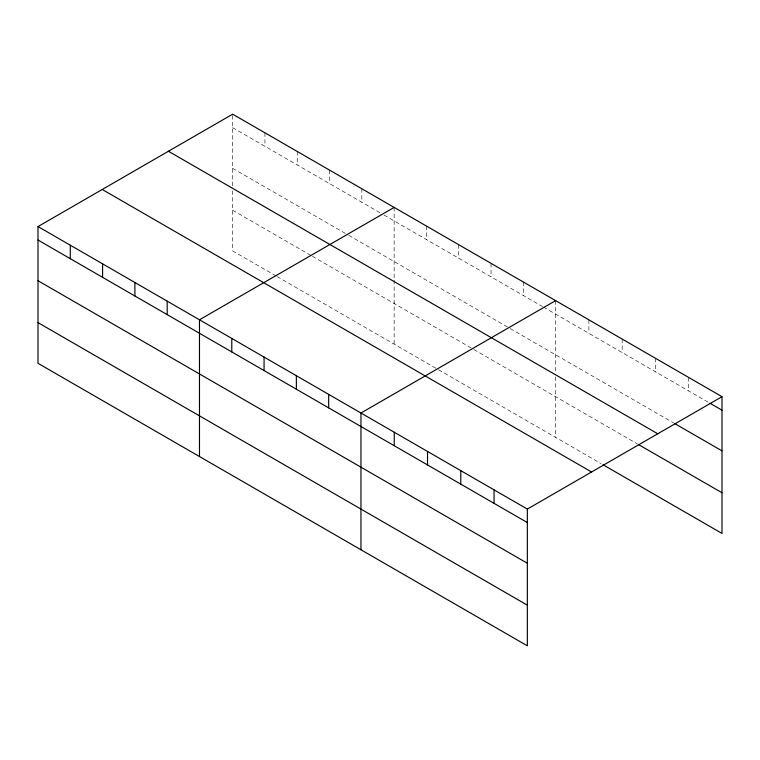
<?xml version="1.0" encoding="UTF-8"?>
<svg xmlns="http://www.w3.org/2000/svg" width="760" height="760" viewBox="0 0 760 760"><rect width="100%" height="100%" fill="white"/><g stroke="black" fill="none" stroke-linecap="round" stroke-linejoin="round"><path stroke-width="0.57" stroke-dasharray="3.8 2.85" d="M232.655 185.801L232.655 114.18M232.655 127.661L380.009 212.743M384.047 215.07L542.507 306.555M543.514 307.135L708.89 402.619M232.655 168.34L347.719 234.764M348.726 235.353L509.2 327.997M510.207 328.577L673.597 422.911M232.655 210.244L311.381 255.692M312.388 256.281L472.862 348.925M473.869 349.514L637.298 443.859M276.06 275.975L232.655 250.923L232.655 190.456M277.067 276.555L437.541 369.208M438.548 369.787L600.998 463.581M688.721 377.483L688.721 390.972M655.452 358.273L655.452 371.763M622.174 339.065L622.174 352.555M588.895 319.846L588.895 333.336M555.626 300.637L555.626 372.267M555.626 376.922L555.626 437.38M523.327 281.988L523.327 295.478M491.026 263.349L491.026 276.839M458.736 244.701L458.736 258.191M426.436 226.052L426.436 239.542M394.145 207.404L394.145 279.034M394.145 280.193L394.145 344.147M361.845 188.765L361.845 202.245M329.545 170.116L329.545 183.607M297.255 151.468L297.255 164.958M264.955 132.82L264.955 146.309"/><path stroke-width="1.14" d="M527.345 563.245L527.345 509.076L38 226.565L38 363.308L527.345 645.819L527.345 563.245L38 280.725M603.012 464.74L722 533.434L722 396.691L232.655 114.18L38 226.565M394.145 207.404L199.481 319.789L199.481 456.532M555.626 300.637L360.962 413.022L360.962 549.765M527.345 509.076L722 396.691M709.897 403.199L722 410.181M674.605 423.5L722 450.86M168.425 151.259L657.761 433.779M638.305 444.448L722 492.765M102.239 189.477L591.575 471.988M38 240.046L527.345 522.567M38 322.63L527.345 605.15M494.067 489.867L494.067 503.358M460.788 470.659L460.788 484.148M427.519 451.449L427.519 464.94M394.24 432.231L394.24 445.721M328.672 394.373L328.672 407.863M296.372 375.734L296.372 389.224M264.072 357.086L264.072 370.576M231.781 338.438L231.781 351.927M167.191 301.15L167.191 314.64M134.891 282.501L134.891 295.991M102.59 263.853L102.59 277.343M70.3 245.204L70.3 258.695"/></g></svg>
